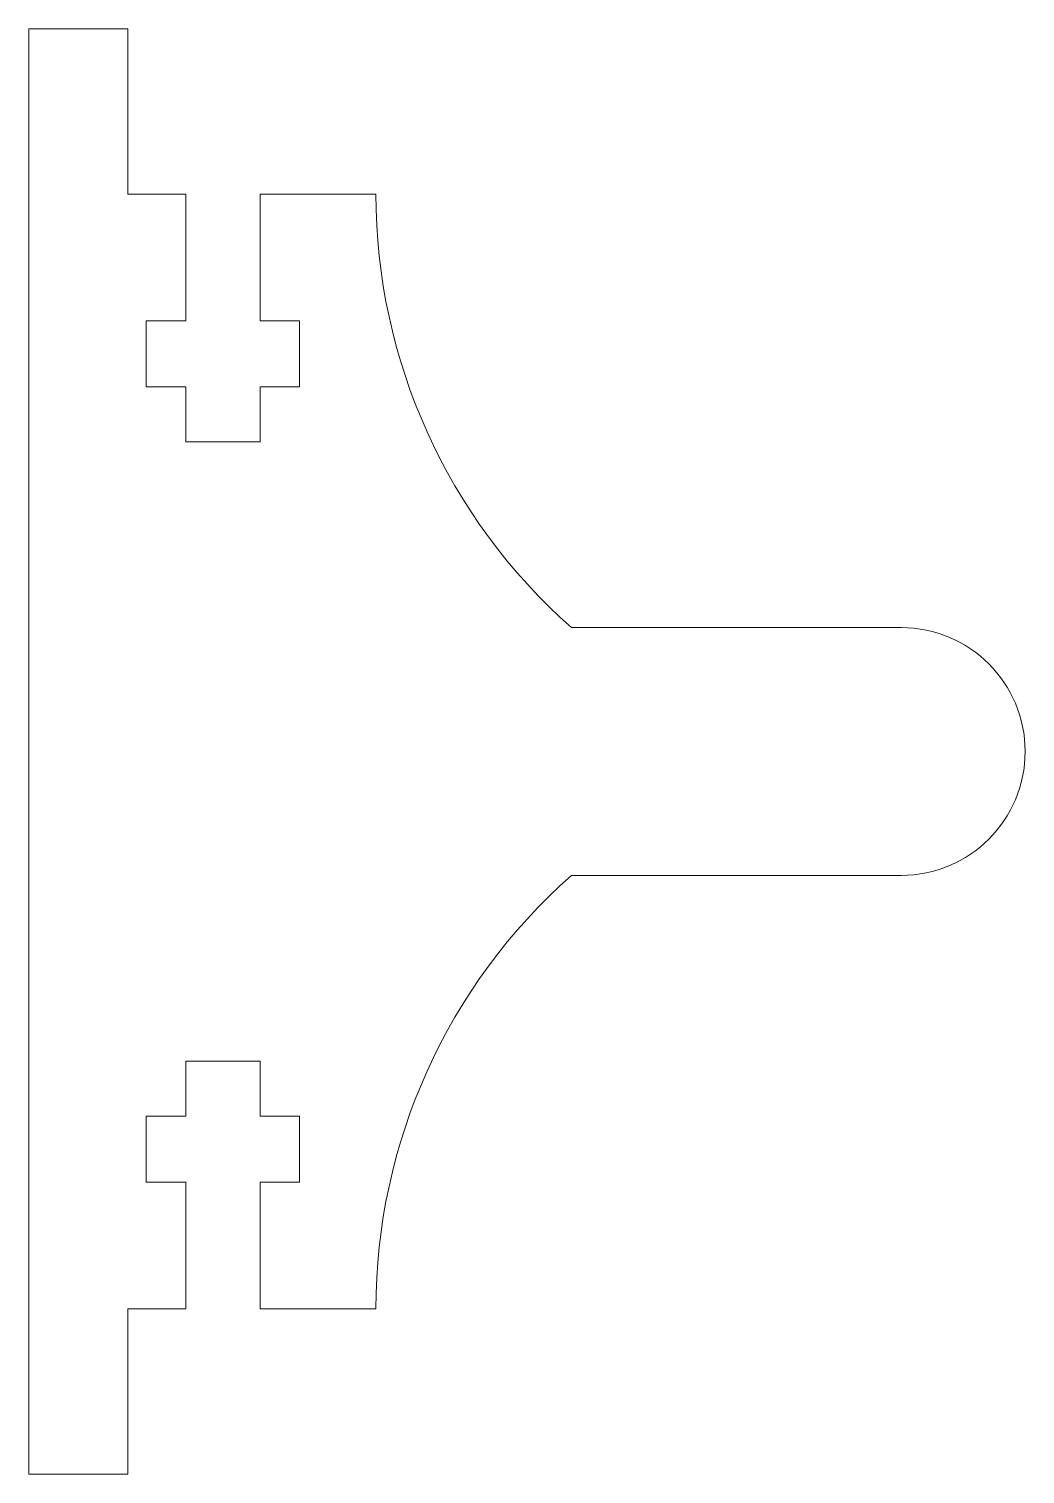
# Model space of a CAD drawing. Header units: millimetres. Extents: x 621.3 to 657.5, y 418.4 to 470.9.
import ezdxf

# ---------------------------------------------------------------- set-up
doc = ezdxf.new("R2010")
doc.units = ezdxf.units.MM

msp = doc.modelspace()

# ---------------------------------------------------------------- linework, layer by layer
at = {"color": 7, "linetype": 'Continuous', "lineweight": 15}
for p, q in [((624.888, 470.853), (621.288, 470.853)), ((621.288, 470.853), (621.288, 418.353)), ((624.888, 464.853), (624.888, 470.853)), ((626.988, 464.853), (624.888, 464.853)), ((626.988, 460.253), (626.988, 464.853)), ((633.9, 464.853), (629.688, 464.853)), ((629.688, 464.853), (629.688, 460.253)), ((625.548, 457.853), (625.548, 460.253)), ((625.548, 460.253), (626.988, 460.253)), ((629.688, 460.253), (631.128, 460.253)), ((631.128, 460.253), (631.128, 457.853)), ((626.988, 457.853), (625.548, 457.853)), ((626.988, 455.853), (626.988, 457.853)), ((631.128, 457.853), (629.688, 457.853)), ((629.688, 457.853), (629.688, 455.853)), ((629.688, 455.853), (626.988, 455.853)), ((652.992, 449.103), (641.006, 449.103)), ((641.006, 440.103), (652.992, 440.103)), ((626.988, 431.353), (626.988, 433.353)), ((626.988, 433.353), (629.688, 433.353)), ((629.688, 433.353), (629.688, 431.353)), ((625.548, 428.953), (625.548, 431.353)), ((625.548, 431.353), (626.988, 431.353)), ((629.688, 431.353), (631.128, 431.353)), ((631.128, 431.353), (631.128, 428.953)), ((626.988, 428.953), (625.548, 428.953)), ((626.988, 424.353), (626.988, 428.953)), ((631.128, 428.953), (629.688, 428.953)), ((629.688, 428.953), (629.688, 424.353)), ((624.888, 418.353), (624.888, 424.353)), ((624.888, 424.353), (626.988, 424.353)), ((629.688, 424.353), (633.9, 424.353)), ((621.288, 418.353), (624.888, 418.353))]:
    msp.add_line(p, q, dxfattribs=at)
for centre, radius, start, end in [((654.907, 464.853), 21.007, 180, 228.5678), ((652.992, 444.603), 4.5, 270, 90), ((654.907, 424.353), 21.007, 131.4322, 180)]:
    msp.add_arc(centre, radius, start, end, dxfattribs=at)

doc.saveas('drawing.dxf')
